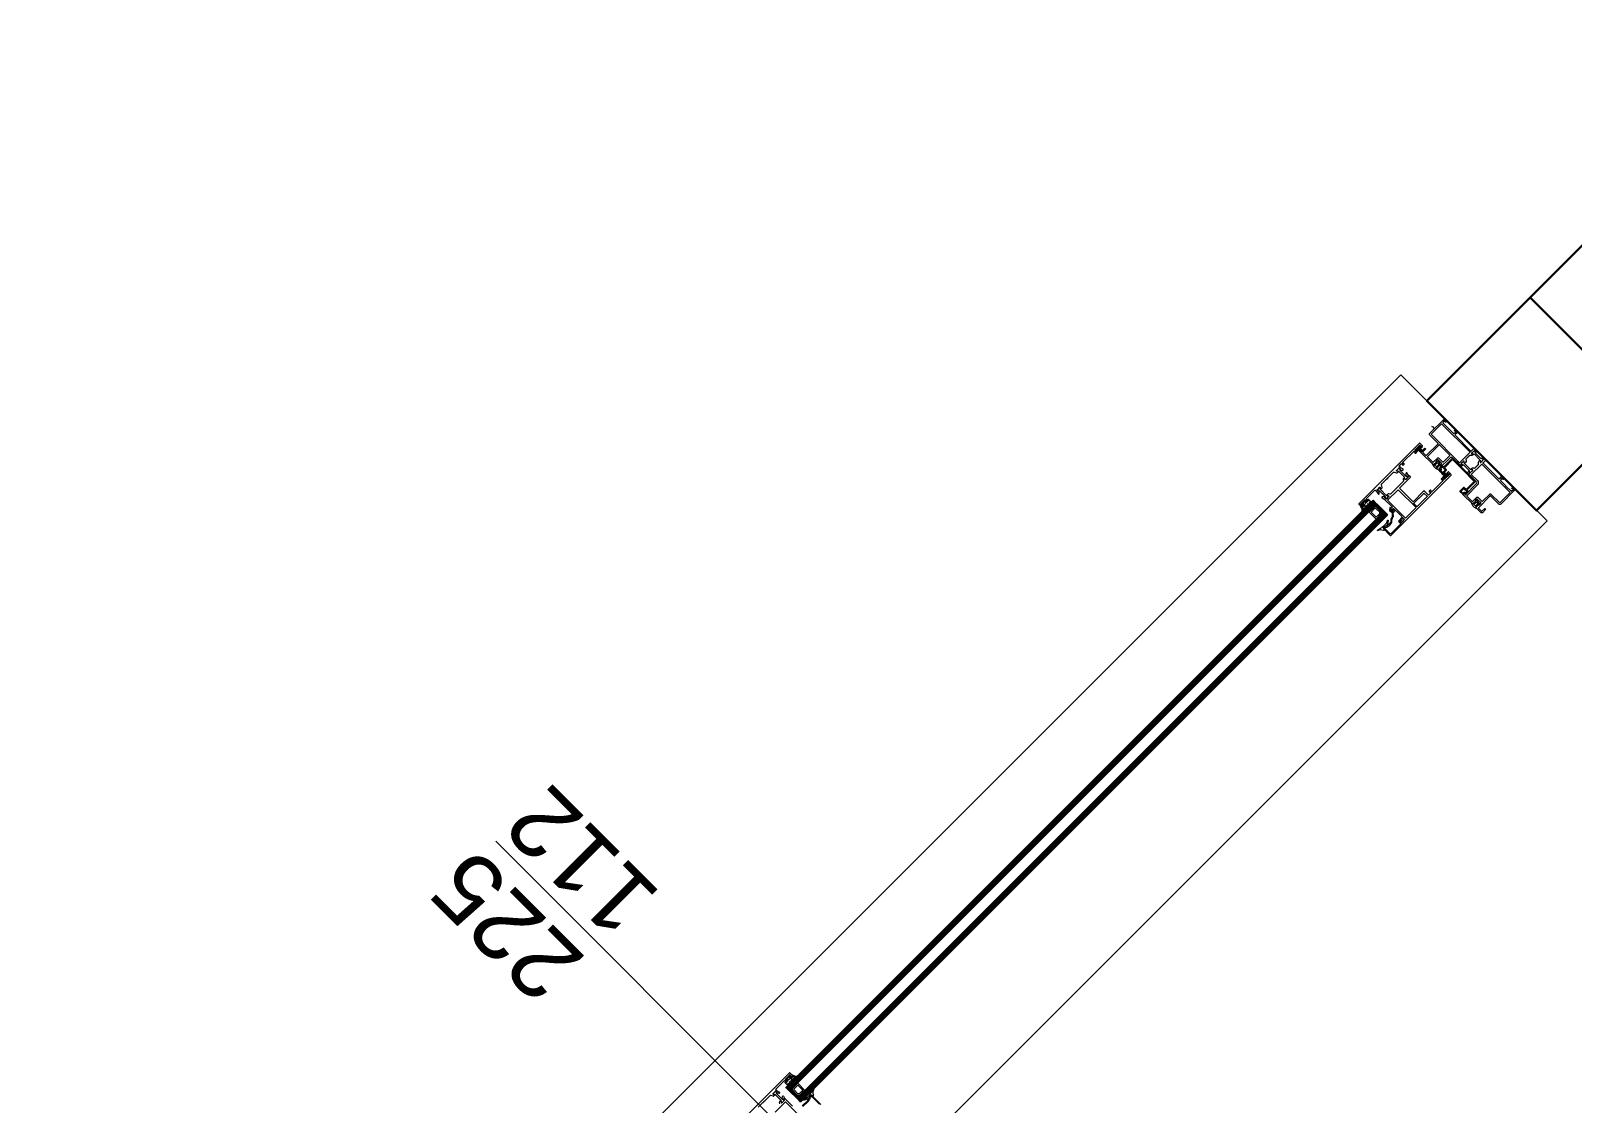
# Model space of a CAD drawing. Header units: centimetres. Extents: x 118932 to 154602, y -32682 to -23521.
# Drawn here: x 140479.3 to 140658.2, y -28978.7 to -28854.2 of the extents above; entities that cross this region are included whole.
import ezdxf

# ---------------------------------------------------------------- set-up
doc = ezdxf.new("R2010")
doc.units = ezdxf.units.CM
doc.header["$LTSCALE"] = 50
doc.header["$MEASUREMENT"] = 0
for name, color, linetype, lineweight, true_color in [('GEN_02_TF_Pencere', 7, 'Continuous', 9, 0x6093ac), ('GEN_05_ML_Mermer', 7, 'Continuous', 9, 0x9d8692), ('KALACAK DUVARLAR', 7, 'Continuous', 30, 0x005387), ('ÖRÜLECEK DUVARLAR', 7, 'Continuous', 30, 0xfaca30)]:
    doc.layers.add(name, color=color, linetype=linetype, lineweight=lineweight, true_color=true_color)
doc.styles.add('ARIAL', font='arial.ttf')

# ---------------------------------------------------------------- blocks, each defined once
blk = doc.blocks.new('KALACAK DUVALAR LEVEL 0 B BLOK')
at = {"layer": 'KALACAK DUVARLAR', "elevation": 0}
blk.add_lwpolyline([(-453.06, 555.22), (-422.09, 586.19), (-320.42, 586.12), (-320.42, 568.19), (-414.63, 568.19), (-440.33, 542.49), (-453.06, 555.22)], dxfattribs=at)
blk = doc.blocks.new('P4_')
at = {"layer": 'GEN_02_TF_Pencere'}
for p, q in [((108044.97, 6106.33, 0), (108044.97, 6048, 0)), ((108039.88, 6094.79, 0), (108039.88, 6096.33, 0)), ((108040, 6096.19, 0), (108040, 6094.93, 0)), ((108040.05, 6094.88, 0), (108040.1, 6094.88, 0)), ((108041.54, 6094.91, 0), (108040.63, 6094.91, 0)), ((108040.73, 6095.03, 0), (108041.54, 6095.03, 0)), ((108042.56, 6096.16, 0), (108042.56, 6093.2, 0)), ((107944.98, 6094.45, 0), (107944.93, 6094.4, 0)), ((107944.93, 6094.4, 0), (107944.93, 6093.9, 0)), ((108041.36, 6094.35, 0), (107944.93, 6094.35, 0)), ((108041.36, 6094.25, 0), (107944.93, 6094.25, 0)), ((108041.36, 6094.15, 0), (107944.93, 6094.15, 0)), ((108041.36, 6094.05, 0), (107944.93, 6094.05, 0)), ((108041.36, 6093.95, 0), (107944.93, 6093.95, 0)), ((107944.93, 6093.9, 0), (107944.98, 6093.85, 0)), ((108040.98, 6093.85, 0), (107944.93, 6093.85, 0)), ((107944.93, 6093.85, 0), (107945.3, 6093.85, 0)), ((107944.93, 6092.65, 0), (107944.93, 6093.85, 0)), ((107944.93, 6093.85, 0), (107944.93, 6093.85, 0)), ((107944.93, 6093.85, 0), (107944.93, 6092.65, 0)), ((107944.97, 6093.85, 0), (107944.97, 6092.65, 0)), ((108041.31, 6094.45, 0), (107944.98, 6094.45, 0)), ((107945.01, 6093.85, 0), (107945.01, 6092.65, 0)), ((107945.05, 6093.85, 0), (107945.05, 6092.65, 0)), ((107945.09, 6093.85, 0), (107945.09, 6092.65, 0)), ((107945.13, 6093.85, 0), (107945.13, 6092.65, 0)), ((107945.3, 6093.85, 0), (107945.15, 6093.7, 0)), ((107945.15, 6093.7, 0), (107945.15, 6092.8, 0)), ((107945.17, 6093.85, 0), (107945.17, 6093.72, 0)), ((107945.21, 6093.85, 0), (107945.21, 6093.76, 0)), ((107945.38, 6093.82, 0), (107945.23, 6093.67, 0)), ((107945.23, 6093.67, 0), (107945.23, 6092.83, 0)), ((107945.25, 6093.85, 0), (107945.25, 6093.8, 0)), ((107945.29, 6093.85, 0), (107945.29, 6093.84, 0)), ((107946.23, 6093.82, 0), (107945.38, 6093.82, 0)), ((107945.48, 6093.67, 0), (107945.38, 6093.57, 0)), ((107945.38, 6093.57, 0), (107945.38, 6092.93, 0)), ((107946.08, 6093.67, 0), (107945.48, 6093.67, 0)), ((107946.08, 6092.83, 0), (107946.08, 6093.67, 0)), ((107946.23, 6092.68, 0), (107946.23, 6093.82, 0)), ((108040.1, 6094.76, 0), (108039.91, 6094.76, 0)), ((108040.06, 6092.68, 0), (108040.06, 6093.82, 0)), ((108040.06, 6093.82, 0), (108040.91, 6093.82, 0)), ((108040.21, 6092.83, 0), (108040.21, 6093.67, 0)), ((108040.21, 6093.67, 0), (108040.81, 6093.67, 0)), ((108040.81, 6093.67, 0), (108040.91, 6093.57, 0)), ((108040.91, 6093.82, 0), (108041.06, 6093.67, 0)), ((108040.91, 6093.57, 0), (108040.91, 6092.93, 0)), ((108041.36, 6093.85, 0), (108040.98, 6093.85, 0)), ((108040.98, 6093.85, 0), (108041.13, 6093.7, 0)), ((108040.98, 6093.85, 0), (108040.98, 6093.85, 0)), ((108041.02, 6093.85, 0), (108041.02, 6093.81, 0)), ((108041.06, 6093.85, 0), (108041.06, 6093.77, 0)), ((108041.06, 6093.67, 0), (108041.06, 6092.83, 0)), ((108041.1, 6093.85, 0), (108041.1, 6093.73, 0)), ((108041.13, 6093.7, 0), (108041.13, 6092.8, 0)), ((108041.14, 6093.85, 0), (108041.14, 6092.65, 0)), ((108041.18, 6093.85, 0), (108041.18, 6092.65, 0)), ((108041.22, 6093.85, 0), (108041.22, 6092.65, 0)), ((108041.26, 6093.85, 0), (108041.26, 6092.65, 0)), ((108041.3, 6093.85, 0), (108041.3, 6092.65, 0)), ((108041.31, 6094.45, 0), (108041.36, 6094.4, 0)), ((108041.36, 6093.9, 0), (108041.31, 6093.85, 0)), ((108041.34, 6093.85, 0), (108041.34, 6092.65, 0)), ((108041.36, 6094.4, 0), (108041.36, 6093.9, 0)), ((108041.36, 6092.65, 0), (108041.36, 6093.85, 0)), ((108041.36, 6093.85, 0), (108041.36, 6093.85, 0)), ((108042.36, 6092.84, 0), (108042.36, 6094.12, 0)), ((108042.56, 6093.2, 0), (108044.27, 6093.21, 0)), ((107944.98, 6092.65, 0), (107944.93, 6092.6, 0)), ((108040.98, 6092.65, 0), (107944.93, 6092.65, 0)), ((107945.3, 6092.65, 0), (107944.93, 6092.65, 0)), ((107944.93, 6092.6, 0), (107944.93, 6092.1, 0)), ((108041.36, 6092.55, 0), (107944.93, 6092.55, 0)), ((108041.36, 6092.45, 0), (107944.93, 6092.45, 0)), ((108041.36, 6092.35, 0), (107944.93, 6092.35, 0)), ((108041.36, 6092.25, 0), (107944.93, 6092.25, 0)), ((108041.36, 6092.15, 0), (107944.93, 6092.15, 0)), ((107944.93, 6092.1, 0), (107944.98, 6092.05, 0)), ((108041.31, 6092.05, 0), (107944.98, 6092.05, 0)), ((107945.15, 6092.8, 0), (107945.3, 6092.65, 0)), ((107945.17, 6092.79, 0), (107945.17, 6092.65, 0)), ((107945.21, 6092.75, 0), (107945.21, 6092.65, 0)), ((107945.23, 6092.83, 0), (107945.38, 6092.68, 0)), ((107945.25, 6092.71, 0), (107945.25, 6092.65, 0)), ((107945.29, 6092.67, 0), (107945.29, 6092.65, 0)), ((107945.38, 6092.93, 0), (107945.48, 6092.83, 0)), ((107945.38, 6092.68, 0), (107946.23, 6092.68, 0)), ((107945.48, 6092.83, 0), (107946.08, 6092.83, 0)), ((108039.86, 6091.18, 0), (108039.86, 6091.62, 0)), ((108039.89, 6091.65, 0), (108040.09, 6091.65, 0)), ((108040, 6091.5, 0), (108040, 6091.38, 0)), ((108040.13, 6091.55, 0), (108040.05, 6091.55, 0)), ((108040.05, 6091.33, 0), (108040.72, 6091.33, 0)), ((108040.91, 6092.68, 0), (108040.06, 6092.68, 0)), ((108040.81, 6092.83, 0), (108040.21, 6092.83, 0)), ((108040.72, 6091.55, 0), (108040.64, 6091.55, 0)), ((108040.68, 6091.65, 0), (108040.99, 6091.65, 0)), ((108040.77, 6091.38, 0), (108040.77, 6091.5, 0)), ((108040.91, 6092.93, 0), (108040.81, 6092.83, 0)), ((108041.06, 6092.83, 0), (108040.91, 6092.68, 0)), ((108040.91, 6091.52, 0), (108040.91, 6091.35, 0)), ((108040.91, 6091.35, 0), (108042.33, 6091.35, 0)), ((108041.01, 6091.55, 0), (108040.94, 6091.55, 0)), ((108041.13, 6092.8, 0), (108040.98, 6092.65, 0)), ((108040.98, 6092.65, 0), (108041.36, 6092.65, 0)), ((108040.98, 6092.65, 0), (108040.98, 6092.65, 0)), ((108041.02, 6092.69, 0), (108041.02, 6092.65, 0)), ((108041.04, 6091.6, 0), (108041.04, 6091.58, 0)), ((108041.06, 6092.73, 0), (108041.06, 6092.65, 0)), ((108041.1, 6092.77, 0), (108041.1, 6092.65, 0)), ((108041.31, 6092.65, 0), (108041.36, 6092.6, 0)), ((108041.36, 6092.1, 0), (108041.31, 6092.05, 0)), ((108041.36, 6092.6, 0), (108041.36, 6092.1, 0)), ((108042.29, 6092.58, 0), (108042.36, 6092.84, 0)), ((108042.36, 6091.65, 0), (108042.29, 6091.91, 0)), ((108042.36, 6091.38, 0), (108042.36, 6091.65, 0)), ((108042.42, 6092.52, 0), (108042.4, 6092.5, 0)), ((108042.4, 6091.99, 0), (108042.41, 6091.98, 0)), ((108042.41, 6091.98, 0), (108042.58, 6091.8, 0)), ((108042.59, 6092.69, 0), (108042.42, 6092.52, 0)), ((108042.5, 6092.97, 0), (108042.5, 6092.95, 0)), ((108042.5, 6092.95, 0), (108042.55, 6092.77, 0)), ((108042.55, 6091.72, 0), (108042.5, 6091.54, 0)), ((108042.5, 6091.54, 0), (108042.5, 6091.52, 0)), ((108042.53, 6092.91, 0), (108042.53, 6092.94, 0)), ((108042.63, 6092.73, 0), (108042.53, 6092.91, 0)), ((108042.53, 6091.58, 0), (108042.63, 6091.76, 0)), ((108042.53, 6091.54, 0), (108042.53, 6091.58, 0)), ((108042.57, 6092.98, 0), (108042.91, 6092.98, 0)), ((108042.96, 6092.98, 0), (108042.57, 6092.98, 0)), ((108042.57, 6091.51, 0), (108042.96, 6091.51, 0)), ((108042.91, 6091.5, 0), (108042.57, 6091.5, 0)), ((108042.65, 6091.82, 0), (108042.65, 6092.67, 0)), ((108042.83, 6092.67, 0), (108042.83, 6091.82, 0)), ((108042.83, 6092.67, 0), (108042.83, 6092.67, 0)), ((108042.95, 6092.91, 0), (108042.84, 6092.73, 0)), ((108042.84, 6091.76, 0), (108042.95, 6091.58, 0)), ((108042.89, 6092.77, 0), (108042.98, 6092.92, 0)), ((108042.98, 6091.57, 0), (108042.89, 6091.73, 0)), ((108043.05, 6092.73, 0), (108042.91, 6092.73, 0)), ((108042.91, 6091.76, 0), (108043.05, 6091.76, 0)), ((108042.95, 6092.94, 0), (108042.95, 6092.91, 0)), ((108042.95, 6091.58, 0), (108042.95, 6091.54, 0)), ((108042.99, 6092.93, 0), (108042.99, 6092.95, 0)), ((108042.99, 6091.54, 0), (108042.99, 6091.56, 0)), ((108043.21, 6092.91, 0), (108043.13, 6092.78, 0)), ((108043.13, 6091.71, 0), (108043.29, 6091.45, 0)), ((108043.38, 6091.4, 0), (108044.2, 6091.4, 0)), ((108044.2, 6091.4, 0), (108044.22, 6091.44, 0)), ((108044.22, 6091.44, 0), (108044.24, 6091.4, 0)), ((108044.24, 6091.4, 0), (108044.3, 6091.4, 0)), ((108044.36, 6091.4, 0), (108044.44, 6091.4, 0)), ((108044.5, 6091.4, 0), (108045.29, 6091.4, 0)), ((108049.83, 6091.15, 0), (108039.89, 6091.15, 0))]:
    blk.add_line(p, q, dxfattribs=at)
at = {"layer": 'GEN_02_TF_Pencere', "linetype": 'Continuous'}
for p, q in [((107936.8, 6095.96, 0), (107936.8, 6095.45, 0)), ((107936.82, 6095.96, 0), (107936.82, 6095.45, 0)), ((107936.84, 6095.96, 0), (107936.84, 6095.45, 0)), ((107936.86, 6095.96, 0), (107936.86, 6095.45, 0)), ((107936.88, 6095.96, 0), (107936.88, 6095.45, 0)), ((107936.9, 6095.96, 0), (107936.9, 6095.45, 0)), ((107936.92, 6095.96, 0), (107936.92, 6095.45, 0)), ((107936.94, 6095.96, 0), (107936.94, 6095.45, 0)), ((107936.96, 6095.96, 0), (107936.96, 6095.45, 0)), ((107936.98, 6095.96, 0), (107936.98, 6095.45, 0)), ((107937, 6095.96, 0), (107937, 6095.45, 0)), ((107937.02, 6095.96, 0), (107937.02, 6095.45, 0)), ((107937.04, 6095.96, 0), (107937.04, 6095.45, 0)), ((107937.06, 6095.96, 0), (107937.06, 6095.45, 0)), ((107937.08, 6095.96, 0), (107937.08, 6095.45, 0)), ((107937.1, 6095.96, 0), (107937.1, 6095.45, 0)), ((107936.8, 6091.55, 0), (107936.8, 6092.06, 0)), ((107936.82, 6091.55, 0), (107936.82, 6092.06, 0)), ((107936.84, 6091.55, 0), (107936.84, 6092.06, 0)), ((107936.86, 6091.55, 0), (107936.86, 6092.06, 0)), ((107936.88, 6091.55, 0), (107936.88, 6092.06, 0)), ((107936.9, 6091.55, 0), (107936.9, 6092.06, 0)), ((107936.92, 6091.55, 0), (107936.92, 6092.06, 0)), ((107936.94, 6091.55, 0), (107936.94, 6092.06, 0)), ((107936.96, 6091.55, 0), (107936.96, 6092.06, 0)), ((107936.98, 6091.55, 0), (107936.98, 6092.06, 0)), ((107937, 6091.55, 0), (107937, 6092.06, 0)), ((107937.02, 6091.55, 0), (107937.02, 6092.06, 0)), ((107937.04, 6091.55, 0), (107937.04, 6092.06, 0)), ((107937.06, 6091.55, 0), (107937.06, 6092.06, 0)), ((107937.08, 6091.55, 0), (107937.08, 6092.06, 0)), ((107937.1, 6091.55, 0), (107937.1, 6092.06, 0))]:
    blk.add_line(p, q, dxfattribs=at)
at = {"layer": 'GEN_02_TF_Pencere', "extrusion": (0, 0, -1)}
for p, q in [((107945.38, 6094.85, 0), (107945.39, 6094.86, 0)), ((107946.07, 6095.17, 0), (107946.05, 6095.18, 0)), ((107946.38, 6095.16, 0), (107946.12, 6095.16, 0)), ((107946.41, 6095.37, 0), (107946.41, 6095.19, 0)), ((107946.48, 6095.4, 0), (107946.44, 6095.4, 0)), ((107946.44, 6095.4, 0), (107946.44, 6095.4, 0)), ((108039.81, 6094.99, 0), (108039.85, 6094.99, 0)), ((108039.85, 6094.99, 0), (108039.85, 6094.99, 0)), ((108039.88, 6094.97, 0), (108039.88, 6094.78, 0)), ((108039.91, 6094.76, 0), (108040.17, 6094.76, 0)), ((108040.22, 6094.77, 0), (108040.24, 6094.78, 0)), ((108040.91, 6094.45, 0), (108040.89, 6094.46, 0)), ((107945.24, 6091.69, 0), (107945.24, 6091.94, 0)), ((107945.25, 6091.98, 0), (107945.28, 6092.04, 0)), ((107945.66, 6091.66, 0), (107945.27, 6091.66, 0)), ((107945.36, 6092.03, 0), (107945.41, 6091.9, 0)), ((107945.47, 6091.9, 0), (107945.52, 6092.03, 0)), ((107945.6, 6092.03, 0), (107945.68, 6091.9, 0)), ((107945.76, 6091.38, 0), (107945.6, 6091.48, 0)), ((107945.62, 6091.55, 0), (107945.66, 6091.55, 0)), ((107945.66, 6091.55, 0), (107945.66, 6091.66, 0)), ((107945.73, 6091.9, 0), (107945.79, 6092.03, 0)), ((107945.74, 6091.63, 0), (107945.74, 6091.48, 0)), ((107946.01, 6091.38, 0), (107945.76, 6091.38, 0)), ((107946, 6091.66, 0), (107945.77, 6091.66, 0)), ((107945.77, 6091.45, 0), (107946, 6091.45, 0)), ((107945.86, 6092.03, 0), (107945.94, 6091.89, 0)), ((107946, 6091.9, 0), (107946.04, 6091.99, 0)), ((107946.18, 6091.48, 0), (107946.01, 6091.38, 0)), ((107946.02, 6091.65, 0), (107946.02, 6091.65, 0)), ((107946.03, 6091.48, 0), (107946.03, 6091.63, 0)), ((107946.04, 6091.99, 0), (107946.04, 6091.99, 0)), ((107946.08, 6091.86, 0), (107946.08, 6091.84, 0)), ((107946.08, 6091.86, 0), (107946.08, 6091.86, 0)), ((107946.41, 6091.66, 0), (107946.11, 6091.66, 0)), ((107946.11, 6091.66, 0), (107946.11, 6091.55, 0)), ((107946.11, 6091.55, 0), (107946.15, 6091.55, 0)), ((107946.13, 6092.05, 0), (107946.38, 6092.05, 0)), ((107946.36, 6091.95, 0), (107946.18, 6091.95, 0)), ((107946.18, 6091.76, 0), (107946.36, 6091.76, 0)), ((107946.44, 6091.57, 0), (107946.44, 6091.63, 0)), ((107946.46, 6091.84, 0), (107946.46, 6091.86, 0)), ((107946.54, 6092, 0), (107946.75, 6092.2, 0)), ((107946.81, 6092.16, 0), (107946.63, 6091.95, 0)), ((108039.48, 6092.16, 0), (108039.66, 6091.95, 0)), ((108039.74, 6092, 0), (108039.53, 6092.2, 0)), ((108039.82, 6091.84, 0), (108039.82, 6091.86, 0)), ((108039.84, 6091.57, 0), (108039.84, 6091.63, 0)), ((108039.87, 6091.66, 0), (108040.17, 6091.66, 0)), ((108040.16, 6092.05, 0), (108039.9, 6092.05, 0)), ((108039.92, 6091.95, 0), (108040.11, 6091.95, 0)), ((108040.11, 6091.75, 0), (108039.92, 6091.75, 0)), ((108040.11, 6091.48, 0), (108040.27, 6091.38, 0)), ((108040.17, 6091.54, 0), (108040.13, 6091.54, 0)), ((108040.17, 6091.66, 0), (108040.17, 6091.54, 0)), ((108040.21, 6091.86, 0), (108040.21, 6091.84, 0)), ((108040.21, 6091.86, 0), (108040.21, 6091.86, 0)), ((108040.29, 6091.9, 0), (108040.25, 6091.99, 0)), ((108040.25, 6091.99, 0), (108040.25, 6091.99, 0)), ((108040.25, 6091.47, 0), (108040.25, 6091.63, 0)), ((108040.26, 6091.65, 0), (108040.26, 6091.65, 0)), ((108040.27, 6091.38, 0), (108040.52, 6091.38, 0)), ((108040.28, 6091.66, 0), (108040.51, 6091.66, 0)), ((108040.51, 6091.45, 0), (108040.28, 6091.45, 0)), ((108040.42, 6092.03, 0), (108040.34, 6091.89, 0)), ((108040.55, 6091.9, 0), (108040.5, 6092.03, 0)), ((108040.52, 6091.38, 0), (108040.69, 6091.48, 0)), ((108040.54, 6091.63, 0), (108040.54, 6091.47, 0)), ((108040.69, 6092.03, 0), (108040.61, 6091.89, 0)), ((108040.62, 6091.54, 0), (108040.62, 6091.66, 0)), ((108040.62, 6091.66, 0), (108041.02, 6091.66, 0)), ((108040.66, 6091.54, 0), (108040.62, 6091.54, 0)), ((108040.82, 6091.9, 0), (108040.76, 6092.03, 0)), ((108040.93, 6092.03, 0), (108040.87, 6091.9, 0)), ((108041.04, 6091.98, 0), (108041, 6092.03, 0)), ((108041.05, 6091.69, 0), (108041.05, 6091.94, 0))]:
    blk.add_line(p, q, dxfattribs=at)
at = {"layer": 'GEN_02_TF_Pencere', "elevation": 0}
for points in [[(107932.39, 6102.83), (107934.78, 6102.83, -0.414214), (107934.93, 6102.68), (107934.93, 6101.32, 0.414214), (107934.96, 6101.29), (107936.89, 6101.29, 0.414214), (107936.92, 6101.32), (107936.92, 6101.83, 0.400696), (107936.89, 6101.86), (107936.46, 6101.88, -0.400696), (107936.43, 6101.91), (107936.43, 6102, -0.414214), (107936.46, 6102.03), (107936.98, 6102.03, -0.414214), (107937.08, 6101.93), (107937.08, 6101.11, -0.399104), (107937.03, 6101.06), (107936.66, 6101.04, -0.429487), (107936.63, 6101.07), (107936.63, 6101.09, 0.414214), (107936.58, 6101.14), (107936.38, 6101.14, 0.414214), (107936.28, 6101.04), (107936.28, 6100.54, 0.414214), (107936.38, 6100.44), (107936.58, 6100.44, 0.414214), (107936.63, 6100.49), (107936.63, 6100.51, -0.429495), (107936.66, 6100.54), (107937.03, 6100.52, -0.399096), (107937.08, 6100.47), (107937.08, 6098.99, -0.414214), (107937.05, 6098.96), (107936.91, 6098.96, -0.518649), (107936.88, 6099), (107936.93, 6099.12, 0.518649), (107936.9, 6099.16), (107935.13, 6099.16, 0.414214), (107934.93, 6098.96), (107934.93, 6097.66, 0.41134), (107934.96, 6097.63, -0.312805), (107934.98, 6097.61), (107935.01, 6097.53, -0.493156), (107934.99, 6097.5), (107934.69, 6097.48, -0.957545), (107934.68, 6097.52, 0.268123), (107934.7, 6097.53), (107934.76, 6097.69, 0.843087), (107934.75, 6097.75), (107934.3, 6097.75, 0.577366), (107934.27, 6097.7), (107934.36, 6097.55, 0.182928), (107934.37, 6097.54, -0.849637), (107934.37, 6097.5), (107934.27, 6097.5, -0.267944), (107934.01, 6097.65), (107933.98, 6097.7, 0.267964), (107933.9, 6097.75), (107933.77, 6097.75), (107933.75, 6097.71), (107933.73, 6097.75), (107933.67, 6097.75, -1), (107933.61, 6097.75), (107933.53, 6097.75, -1), (107933.47, 6097.75), (107933.39, 6097.75, 0.267966), (107933.3, 6097.7), (107933.27, 6097.65, -0.267944), (107933.01, 6097.5), (107932.92, 6097.5, -0.849744), (107932.91, 6097.54, 0.182697), (107932.92, 6097.55), (107933.02, 6097.7, 0.577366), (107932.99, 6097.75), (107932.54, 6097.75, 0.843081), (107932.53, 6097.69), (107932.59, 6097.53, 0.267761), (107932.6, 6097.52, -0.957329), (107932.6, 6097.48), (107932.36, 6097.5), (107932.36, 6097.66), (107932.36, 6097.94, -0.414214), (107932.39, 6097.97), (107932.83, 6097.97, 0.414214), (107932.86, 6098), (107932.86, 6100.63), (107932.44, 6100.63, -0.414214), (107932.36, 6100.71), (107932.36, 6100.88, -0.414214), (107932.51, 6101.03), (107932.54, 6101.03, -0.414214), (107932.56, 6101.01), (107932.56, 6100.96, -0.36604), (107932.53, 6100.93, 0.365984), (107932.51, 6100.9), (107932.51, 6100.81, 0.414214), (107932.54, 6100.78), (107932.65, 6100.78, 0.367429), (107932.68, 6100.8, -0.364526), (107932.71, 6100.83), (107932.83, 6100.83, 0.414214), (107932.86, 6100.86), (107932.86, 6101.7), (107932.89, 6101.73), (107932.86, 6101.76), (107932.86, 6102.6, 0.414214), (107932.83, 6102.63), (107932.71, 6102.63, -0.364526), (107932.68, 6102.65, 0.367429), (107932.65, 6102.68), (107932.54, 6102.68, 0.414214), (107932.51, 6102.65), (107932.51, 6102.56, 0.365984), (107932.53, 6102.53, -0.36604), (107932.56, 6102.5), (107932.56, 6102.45, -0.414214), (107932.54, 6102.43), (107932.51, 6102.43, -0.414214), (107932.36, 6102.58), (107932.36, 6102.8, -0.414214), (107932.39, 6102.83)], [(107934.75, 6102.65), (107933.04, 6102.65), (107933.04, 6097.97), (107934.75, 6097.97), (107934.75, 6098.96, -0.414214), (107935.13, 6099.34), (107936.87, 6099.34, 0.414214), (107936.9, 6099.37), (107936.9, 6100.26, 0.414214), (107936.87, 6100.29), (107936.18, 6100.29, -0.414214), (107936.08, 6100.39), (107936.08, 6100.99, 0.414214), (107935.98, 6101.09), (107934.85, 6101.09, -0.414214), (107934.75, 6101.19), (107934.75, 6102.65)], [(107937.08, 6100.35, 0.064394), (107937.16, 6100.56, 0.064394), (107937.19, 6100.78, 0.129325), (107937.08, 6101.21), (107937.08, 6101.06, -0.399528), (107937.05, 6101.03), (107936.64, 6101.01, -0.414214), (107936.61, 6101.04), (107936.61, 6101.07, 0.414214), (107936.58, 6101.1), (107936.57, 6101.1, 0.295923), (107936.48, 6101.04, 0.104809), (107936.42, 6100.78, 0.104809), (107936.48, 6100.52, 0.295923), (107936.57, 6100.46), (107936.58, 6100.46, 0.414214), (107936.61, 6100.49), (107936.61, 6100.52, -0.414214), (107936.64, 6100.55), (107937.05, 6100.53, -0.399528), (107937.08, 6100.5), (107937.08, 6100.35)], [(107936.94, 6100.63), (107936.61, 6100.65, -0.337036), (107936.58, 6100.67, -0.054259), (107936.57, 6100.78, -0.054259), (107936.58, 6100.88, -0.337036), (107936.61, 6100.91), (107936.94, 6100.92, -0.32284), (107936.97, 6100.91, -0.093955), (107936.99, 6100.78, -0.093955), (107936.97, 6100.65, -0.32284), (107936.94, 6100.63)], [(107936.42, 6094.89, 0.198912), (107936.43, 6094.87, 0.198912), (107936.45, 6094.86), (107936.87, 6094.86, 0.518649), (107936.89, 6094.9), (107936.85, 6095.02, -0.518649), (107936.88, 6095.06), (107937.05, 6095.06, 0.414214), (107937.08, 6095.09), (107937.08, 6095.55, 0.414214), (107937.05, 6095.58), (107936.45, 6095.58, 0.414214), (107936.42, 6095.55), (107936.42, 6095.21), (107935.08, 6095.21), (107935.08, 6097), (107935.08, 6098.78), (107936.42, 6098.78), (107936.42, 6098.44, 0.414214), (107936.45, 6098.41), (107937.05, 6098.41, 0.414214), (107937.08, 6098.44), (107937.08, 6098.9, 0.414214), (107937.05, 6098.93), (107936.88, 6098.93, -0.518649), (107936.85, 6098.97), (107936.89, 6099.09, 0.518649), (107936.87, 6099.13), (107936.45, 6099.13, 0.414214), (107936.42, 6099.1), (107936.42, 6098.93, -0.414214), (107936.39, 6098.9), (107934.99, 6098.9, 0.414214), (107934.96, 6098.87), (107934.96, 6097), (107934.96, 6095.12, 0.414214), (107934.99, 6095.09), (107936.39, 6095.09, -0.414214), (107936.42, 6095.06), (107936.42, 6094.89)], [(107936.52, 6098.54), (107936.52, 6098.98, -0.395113), (107936.55, 6099.01), (107936.76, 6099.03, 0.505029), (107936.91, 6098.83), (107936.95, 6098.83, -0.414214), (107936.98, 6098.8), (107936.98, 6098.54, -0.414214), (107936.95, 6098.51), (107936.55, 6098.51, -0.414214), (107936.52, 6098.54)], [(107932.66, 6097.43), (107932.66, 6096.58, -0.131652), (107932.64, 6096.52), (107932.54, 6096.34), (107932.54, 6096.3, 0.414214), (107932.58, 6096.26), (107932.92, 6096.26, 0.414214), (107932.96, 6096.3), (107932.96, 6096.34), (107932.85, 6096.52, -0.131652), (107932.84, 6096.58), (107932.84, 6097.43, -0.131652), (107932.85, 6097.49), (107932.96, 6097.67), (107932.96, 6097.7, 0.414214), (107932.92, 6097.74), (107932.58, 6097.74, 0.414214), (107932.54, 6097.7), (107932.54, 6097.67), (107932.64, 6097.49, -0.131652), (107932.66, 6097.43)], [(107934.42, 6097.43), (107934.42, 6096.58, -0.131652), (107934.4, 6096.52), (107934.3, 6096.34), (107934.3, 6096.3, 0.414214), (107934.34, 6096.26), (107934.68, 6096.26, 0.414214), (107934.72, 6096.3), (107934.72, 6096.34), (107934.61, 6096.52, -0.131652), (107934.6, 6096.58), (107934.6, 6097.43, -0.131652), (107934.61, 6097.49), (107934.72, 6097.67), (107934.72, 6097.7, 0.414214), (107934.68, 6097.74), (107934.34, 6097.74, 0.414214), (107934.3, 6097.7), (107934.3, 6097.67), (107934.4, 6097.49, -0.131652), (107934.42, 6097.43)], [(107932.86, 6093.38), (107932.86, 6096.02, 0.414214), (107932.83, 6096.05), (107932.39, 6096.05, -0.414214), (107932.36, 6096.08), (107932.36, 6096.35), (107932.36, 6096.51), (107932.6, 6096.53, -0.957329), (107932.6, 6096.49, 0.267761), (107932.59, 6096.48), (107932.53, 6096.32, 0.843081), (107932.54, 6096.26), (107932.99, 6096.26, 0.577366), (107933.02, 6096.31), (107932.92, 6096.47, 0.182697), (107932.91, 6096.47, -0.849744), (107932.92, 6096.51), (107933.01, 6096.51, -0.267944), (107933.27, 6096.36), (107933.3, 6096.31, 0.267966), (107933.39, 6096.26), (107933.47, 6096.26, -1), (107933.53, 6096.26), (107933.61, 6096.26, -1), (107933.67, 6096.26), (107933.73, 6096.26), (107933.75, 6096.3), (107933.77, 6096.26), (107933.9, 6096.26, 0.267964), (107933.98, 6096.31), (107934.01, 6096.36, -0.267944), (107934.27, 6096.51), (107934.37, 6096.51, -0.849637), (107934.37, 6096.47, 0.182928), (107934.36, 6096.47), (107934.27, 6096.31, 0.577366), (107934.3, 6096.26), (107934.75, 6096.26, 0.843087), (107934.76, 6096.32), (107934.7, 6096.48, 0.268123), (107934.68, 6096.49, -0.957545), (107934.69, 6096.53), (107934.99, 6096.51, -0.493156), (107935.01, 6096.48), (107934.98, 6096.4, -0.312805), (107934.96, 6096.38, 0.41134), (107934.93, 6096.35), (107934.93, 6095.05, 0.414214), (107935.13, 6094.85), (107936.9, 6094.85, 0.414214), (107936.93, 6094.88), (107936.88, 6095.02, -0.414214), (107936.91, 6095.05), (107937.05, 6095.05, -0.414214), (107937.08, 6095.02), (107937.08, 6094.67, -0.399096), (107937.03, 6094.62), (107936.66, 6094.6, -0.429495), (107936.63, 6094.63), (107936.63, 6094.65, 0.414214), (107936.58, 6094.7), (107936.38, 6094.7, 0.414214), (107936.28, 6094.6), (107936.28, 6094.1, 0.414214), (107936.38, 6094), (107936.58, 6094, 0.414214), (107936.63, 6094.05), (107936.63, 6094.07, -0.429487), (107936.66, 6094.1), (107937.03, 6094.08, -0.399104), (107937.08, 6094.03), (107937.08, 6092.08, -0.414214), (107936.98, 6091.98), (107936.46, 6091.98, -0.414214), (107936.43, 6092.01), (107936.43, 6092.1, -0.400696), (107936.46, 6092.13), (107936.89, 6092.15, 0.400696), (107936.92, 6092.18), (107936.92, 6092.69, 0.414214), (107936.89, 6092.72), (107934.96, 6092.72, 0.414214), (107934.93, 6092.69), (107934.93, 6091.33, -0.414214), (107934.78, 6091.18), (107932.39, 6091.18, -0.414214), (107932.36, 6091.21), (107932.36, 6091.43, -0.414214), (107932.51, 6091.58), (107932.54, 6091.58, -0.414214), (107932.56, 6091.56), (107932.56, 6091.51, -0.36604), (107932.53, 6091.48, 0.365984), (107932.51, 6091.45), (107932.51, 6091.36, 0.414214), (107932.54, 6091.33), (107932.65, 6091.33, 0.367429), (107932.68, 6091.36, -0.364526), (107932.71, 6091.38), (107932.83, 6091.38, 0.414214), (107932.86, 6091.41), (107932.86, 6092.25), (107932.89, 6092.28), (107932.86, 6092.31), (107932.86, 6093.15, 0.414214), (107932.83, 6093.18), (107932.71, 6093.18, -0.364526), (107932.68, 6093.21, 0.367429), (107932.65, 6093.23), (107932.54, 6093.23, 0.414214), (107932.51, 6093.2), (107932.51, 6093.11, 0.365984), (107932.53, 6093.08, -0.36604), (107932.56, 6093.06), (107932.56, 6093, -0.414214), (107932.54, 6092.98), (107932.51, 6092.98, -0.414214), (107932.36, 6093.13), (107932.36, 6093.3, -0.414214), (107932.44, 6093.38), (107932.86, 6093.38)], [(107944.4, 6096.36), (107936.46, 6096.36, 0.198912), (107936.44, 6096.35, 0.198912), (107936.43, 6096.33), (107936.43, 6095.89, 0.414214), (107936.46, 6095.86), (107936.66, 6095.86, 0.414214), (107936.73, 6095.93, 0.414214), (107936.7, 6095.96), (107936.62, 6095.96, -0.414214), (107936.57, 6096.01), (107936.57, 6096.13, -0.414214), (107936.62, 6096.18), (107937.29, 6096.18, -0.414214), (107937.34, 6096.13), (107937.34, 6096.01, -0.414214), (107937.29, 6095.96), (107937.21, 6095.96, 0.414214), (107937.18, 6095.93, 0.414214), (107937.25, 6095.86), (107937.56, 6095.86, 0.414214), (107937.61, 6095.91), (107937.61, 6095.98, 0.414214), (107937.58, 6096.01), (107937.48, 6096.01), (107937.48, 6096.16), (107939.48, 6096.16), (107939.48, 6096.01), (107939.41, 6096.01, 0.414214), (107939.38, 6095.98), (107939.38, 6095.92, 0.414214), (107939.41, 6095.89), (107939.57, 6095.89, 0.414214), (107939.6, 6095.92), (107939.6, 6096.13, -0.414214), (107939.63, 6096.16), (107939.98, 6096.16), (107939.98, 6095.46, 0.414213), (107940.01, 6095.43), (107941.78, 6095.43), (107941.78, 6094.35), (107941.81, 6094.32), (107941.78, 6094.29), (107941.78, 6093.21), (107940.03, 6093.21, 0.414277), (107939.93, 6093.11), (107939.93, 6093.07, 0.339312), (107939.94, 6093.05), (107939.96, 6093.05, -0.339802), (107939.98, 6093.03), (107939.98, 6092.84), (107939.91, 6092.58, 0.700085), (107940.01, 6092.51), (107940.03, 6092.52), (107940.2, 6092.69, 0.617948), (107940.19, 6092.75, -0.283637), (107940.16, 6092.77), (107940.11, 6092.96), (107940.11, 6092.98, -0.673161), (107940.17, 6093, 0.202488), (107940.19, 6092.99), (107940.57, 6092.99, -0.414214), (107940.6, 6092.96), (107940.6, 6092.94, -0.137872), (107940.6, 6092.92), (107940.51, 6092.77, 0.585524), (107940.52, 6092.74), (107940.67, 6092.74, 0.261413), (107940.75, 6092.79), (107940.83, 6092.91, -0.261413), (107940.91, 6092.96), (107941.82, 6092.96), (107942.99, 6092.96, -0.261413), (107943.08, 6092.91), (107943.15, 6092.78, 0.261413), (107943.24, 6092.74), (107943.38, 6092.74, 0.585524), (107943.4, 6092.77), (107943.3, 6092.92, -0.137872), (107943.3, 6092.93), (107943.3, 6092.96, -0.414214), (107943.33, 6092.99), (107943.72, 6092.99, 0.202488), (107943.74, 6093, -0.673161), (107943.79, 6092.97), (107943.79, 6092.96), (107943.74, 6092.77, -0.283637), (107943.71, 6092.75, 0.617948), (107943.7, 6092.69), (107943.87, 6092.52), (107943.89, 6092.5, 0.700085), (107944, 6092.58), (107943.93, 6092.84), (107943.93, 6094.13, -0.414214), (107943.96, 6094.16), (107944.1, 6094.16, -0.414214), (107944.13, 6094.13), (107944.13, 6094.04, 0.463003), (107944.16, 6094.01, 0.372825), (107944.25, 6094.11), (107944.25, 6094.13, -0.414214), (107944.28, 6094.16), (107944.35, 6094.16, 0.414214), (107944.43, 6094.24), (107944.43, 6094.41, 0.414214), (107944.28, 6094.56), (107944.26, 6094.56, 0.414214), (107944.23, 6094.53), (107944.23, 6094.49, 0.380812), (107944.25, 6094.46, -0.365977), (107944.28, 6094.43), (107944.28, 6094.34, -0.414214), (107944.25, 6094.31), (107944.14, 6094.31, -0.365977), (107944.11, 6094.33, 0.369187), (107944.08, 6094.36), (107943.96, 6094.36, -0.414214), (107943.93, 6094.39), (107943.93, 6095.23), (107943.9, 6095.26), (107943.93, 6095.29), (107943.93, 6096.13, -0.414214), (107943.96, 6096.16), (107944.08, 6096.16, 0.365995), (107944.11, 6096.18, -0.365977), (107944.14, 6096.21), (107944.25, 6096.21, -0.414214), (107944.28, 6096.18), (107944.28, 6096.09, -0.374045), (107944.25, 6096.06, 0.366034), (107944.23, 6096.03), (107944.23, 6095.99, 0.414214), (107944.26, 6095.96), (107944.28, 6095.96, 0.414214), (107944.43, 6096.11), (107944.43, 6096.33, 0.414214), (107944.4, 6096.36)], [(107936.53, 6094.99, -0.190395), (107936.52, 6095.01), (107936.52, 6095.45, -0.414214), (107936.55, 6095.48), (107936.95, 6095.48, -0.414214), (107936.98, 6095.45), (107936.98, 6095.19, -0.414214), (107936.95, 6095.16), (107936.91, 6095.16, 0.505029), (107936.76, 6094.97), (107936.55, 6094.98, -0.190395), (107936.53, 6094.99)], [(107941.85, 6095.64, -0.198912), (107941.83, 6095.63), (107940.21, 6095.63, -0.414214), (107940.18, 6095.66), (107940.18, 6096.13, -0.414214), (107940.21, 6096.16), (107941.83, 6096.16, -0.414214), (107941.86, 6096.13), (107941.86, 6095.66, -0.198912), (107941.85, 6095.64)], [(107946.38, 6096.36), (107944.46, 6096.36, 0.41421), (107944.43, 6096.33), (107944.43, 6096.27, 0.41421), (107944.46, 6096.24), (107944.48, 6096.24), (107944.48, 6095.94), (107944.21, 6095.94), (107944.19, 6095.98, 0.414213), (107944.15, 6095.99), (107943.98, 6095.89, 0.767327), (107943.99, 6095.82), (107944.5, 6095.82, 0.414213), (107944.6, 6095.92), (107944.6, 6096.19, -0.414213), (107944.65, 6096.24), (107946.24, 6096.24, -0.414213), (107946.29, 6096.19), (107946.29, 6095.33, -0.414213), (107946.24, 6095.28), (107946.19, 6095.28, -0.127549), (107946.15, 6095.29, 0.13898), (107945.56, 6095.43), (107945.41, 6095.43, 0.215322), (107945.17, 6095.32, -0.168624), (107944.71, 6095.06, 0.197358), (107944.51, 6094.93), (107944.4, 6094.78, -0.244575), (107944.25, 6094.7), (107943.97, 6094.7, 0.767327), (107943.95, 6094.6), (107944.14, 6094.48, 0.577351), (107944.19, 6094.51), (107944.19, 6094.58), (107944.25, 6094.58, 0.244575), (107944.5, 6094.71), (107944.61, 6094.86, -0.197358), (107944.73, 6094.95, 0.168624), (107945.26, 6095.24, -0.215322), (107945.41, 6095.31), (107945.66, 6095.31, -0.114883), (107946.09, 6095.19, 0.126996), (107946.19, 6095.16), (107946.38, 6095.16, 0.414213), (107946.41, 6095.19), (107946.41, 6096.33, 0.414213), (107946.38, 6096.36)], [(107934.93, 6094.62), (107934.93, 6092.93, 0.414189), (107934.96, 6092.9), (107936.87, 6092.9, 0.414238), (107936.9, 6092.93), (107936.9, 6093.82, 0.414214), (107936.87, 6093.85), (107936.18, 6093.85, -0.414214), (107936.08, 6093.95), (107936.08, 6094.55, 0.414214), (107935.98, 6094.65), (107934.96, 6094.65, 0.414214), (107934.93, 6094.62)], [(107937.08, 6093.91, 0.064394), (107937.16, 6094.12, 0.064394), (107937.19, 6094.34, 0.129325), (107937.08, 6094.77), (107937.08, 6094.62, -0.399528), (107937.05, 6094.59), (107936.64, 6094.57, -0.414214), (107936.61, 6094.6), (107936.61, 6094.63, 0.414214), (107936.58, 6094.66), (107936.57, 6094.66, 0.295923), (107936.48, 6094.6, 0.104809), (107936.42, 6094.34, 0.104809), (107936.48, 6094.08, 0.295923), (107936.57, 6094.03), (107936.58, 6094.03, 0.414214), (107936.61, 6094.06), (107936.61, 6094.08, -0.414214), (107936.64, 6094.11), (107937.05, 6094.09, -0.399528), (107937.08, 6094.06), (107937.08, 6093.91)], [(107936.94, 6094.2), (107936.61, 6094.21, -0.337036), (107936.58, 6094.24, -0.054259), (107936.57, 6094.34, -0.054259), (107936.58, 6094.45, -0.337036), (107936.61, 6094.47), (107936.94, 6094.49, -0.32284), (107936.97, 6094.47, -0.093955), (107936.99, 6094.34, -0.093955), (107936.97, 6094.22, -0.32284), (107936.94, 6094.2)], [(107936.46, 6091.15), (107946.4, 6091.15, 0.414214), (107946.43, 6091.18), (107946.43, 6091.62, 0.414214), (107946.4, 6091.65), (107946.2, 6091.65, 0.414214), (107946.13, 6091.58, 0.414214), (107946.16, 6091.55), (107946.24, 6091.55, -0.414214), (107946.29, 6091.5), (107946.29, 6091.38, -0.414214), (107946.24, 6091.33), (107945.57, 6091.33, -0.414214), (107945.52, 6091.38), (107945.52, 6091.5, -0.414214), (107945.57, 6091.55), (107945.65, 6091.55, 0.414214), (107945.68, 6091.58, 0.414214), (107945.61, 6091.65), (107945.3, 6091.65, 0.414214), (107945.25, 6091.6), (107945.25, 6091.58, 0.414214), (107945.28, 6091.55), (107945.35, 6091.55, -0.414214), (107945.38, 6091.52), (107945.38, 6091.35), (107943.96, 6091.35, -0.414214), (107943.93, 6091.38), (107943.93, 6091.65), (107944, 6091.91, 0.700075), (107943.89, 6091.99), (107943.87, 6091.98), (107943.7, 6091.8, 0.617785), (107943.72, 6091.74, -0.283333), (107943.74, 6091.72), (107943.79, 6091.54), (107943.79, 6091.52, -0.673162), (107943.74, 6091.5, 0.202354), (107943.72, 6091.51), (107943.33, 6091.51, -0.415901), (107943.3, 6091.54), (107943.3, 6091.56, -0.137872), (107943.31, 6091.58), (107943.4, 6091.73, 0.585714), (107943.38, 6091.76), (107943.24, 6091.76, 0.30109), (107943.15, 6091.71), (107942.99, 6091.45, -0.261413), (107942.91, 6091.4), (107942.09, 6091.4), (107942.06, 6091.44), (107942.04, 6091.4), (107941.98, 6091.4, 1), (107941.92, 6091.4), (107941.84, 6091.4, 1), (107941.78, 6091.4), (107941, 6091.4, -0.261413), (107940.91, 6091.45), (107940.75, 6091.71, 0.261381), (107940.67, 6091.76), (107940.53, 6091.76, 0.585524), (107940.51, 6091.73), (107940.6, 6091.58, -0.137707), (107940.61, 6091.56), (107940.61, 6091.54, -0.414214), (107940.58, 6091.51), (107940.19, 6091.51, 0.202488), (107940.17, 6091.5, -0.673126), (107940.12, 6091.52), (107940.12, 6091.54), (107940.17, 6091.72, -0.283536), (107940.19, 6091.74, 0.617796), (107940.21, 6091.8), (107940.03, 6091.98), (107940.02, 6091.99, 0.700399), (107939.91, 6091.91), (107939.98, 6091.65), (107939.98, 6091.38, -0.414214), (107939.95, 6091.35), (107939.63, 6091.35, -0.414214), (107939.6, 6091.38), (107939.6, 6091.59, 0.414214), (107939.57, 6091.62), (107939.41, 6091.62, 0.414214), (107939.38, 6091.59), (107939.38, 6091.53, 0.414214), (107939.41, 6091.5), (107939.48, 6091.5), (107939.48, 6091.35), (107937.48, 6091.35), (107937.48, 6091.5), (107937.58, 6091.5, 0.414214), (107937.61, 6091.53), (107937.61, 6091.6, 0.414214), (107937.56, 6091.65), (107937.25, 6091.65, 0.414214), (107937.18, 6091.58, 0.414214), (107937.21, 6091.55), (107937.29, 6091.55, -0.414214), (107937.34, 6091.5), (107937.34, 6091.38, -0.414214), (107937.29, 6091.33), (107936.62, 6091.33, -0.414214), (107936.57, 6091.38), (107936.57, 6091.5, -0.414214), (107936.62, 6091.55), (107936.7, 6091.55, 0.414214), (107936.73, 6091.58, 0.414214), (107936.66, 6091.65), (107936.46, 6091.65, 0.414214), (107936.43, 6091.62), (107936.43, 6091.18, 0.414214), (107936.46, 6091.15)], [(107940.46, 6092.67), (107940.46, 6091.82, 0.131653), (107940.48, 6091.76), (107940.58, 6091.58), (107940.58, 6091.55, -0.414213), (107940.54, 6091.51), (107940.2, 6091.51, -0.414214), (107940.16, 6091.55), (107940.16, 6091.58), (107940.27, 6091.76, 0.131652), (107940.28, 6091.82), (107940.28, 6092.67, 0.131652), (107940.27, 6092.73), (107940.16, 6092.91), (107940.16, 6092.95, -0.414214), (107940.2, 6092.99), (107940.54, 6092.99, -0.414213), (107940.58, 6092.95), (107940.58, 6092.91), (107940.48, 6092.73, 0.131652), (107940.46, 6092.67)], [(107943.46, 6092.67), (107943.46, 6091.82, -0.131653), (107943.44, 6091.76), (107943.34, 6091.58), (107943.34, 6091.55, 0.414213), (107943.38, 6091.51), (107943.72, 6091.51, 0.414214), (107943.76, 6091.55), (107943.76, 6091.58), (107943.66, 6091.76, -0.131652), (107943.64, 6091.82), (107943.64, 6092.67, -0.131652), (107943.66, 6092.73), (107943.76, 6092.91), (107943.76, 6092.95, 0.414214), (107943.72, 6092.99), (107943.38, 6092.99, 0.414213), (107943.34, 6092.95), (107943.34, 6092.91), (107943.44, 6092.73, -0.131652), (107943.46, 6092.67)]]:
    blk.add_lwpolyline(points, format="xyb", close=True, dxfattribs=at)
for points in [[(107933.04, 6096.05), (107933.04, 6091.36), (107934.75, 6091.36), (107934.75, 6096.05), (107933.04, 6096.05)], [(107942.02, 6096.16), (107943.73, 6096.16), (107943.73, 6093.21), (107942.02, 6093.21), (107942.02, 6096.16)]]:
    blk.add_lwpolyline(points, close=True, dxfattribs=at)
at = {"layer": 'GEN_02_TF_Pencere', "linetype": 'Continuous', "elevation": 0}
for points in [[(107936.61, 6095.96), (107937.29, 6095.96), (107937.29, 6096.05), (107936.61, 6096.05), (107936.61, 6095.96)], [(107937.29, 6091.55), (107936.61, 6091.55), (107936.61, 6091.46), (107937.29, 6091.46), (107937.29, 6091.55)]]:
    blk.add_lwpolyline(points, close=True, dxfattribs=at)
at = {"layer": 'GEN_02_TF_Pencere'}
for centre, radius, start, end in [((108040.05, 6094.93, 0), 0.05, 180.0001, 270), ((108040.1, 6094.95, 0), 0.07, 270.0021, 299.0772), ((108040.68, 6093.91, 0), 1.12, 87.4255, 119.0746), ((108040.68, 6093.91, 0), 1, 92.7351, 118.9494), ((108039.91, 6094.79, 0), 0.03, 180.0001, 269.9999), ((108040.1, 6094.96, 0), 0.2, 270.0023, 298.9527), ((108039.89, 6091.62, 0), 0.03, 90, 180), ((108040.05, 6091.5, 0), 0.05, 90, 180), ((108040.05, 6091.38, 0), 0.05, 180, 270), ((108040.09, 6091.58, 0), 0.07, 360, 90), ((108040.13, 6091.58, 0), 0.03, 270, 0), ((108040.68, 6091.58, 0), 0.07, 90, 180), ((108040.64, 6091.58, 0), 0.03, 180, 270), ((108040.72, 6091.5, 0), 0.05, 360, 90), ((108040.72, 6091.38, 0), 0.05, 270, 0), ((108040.94, 6091.52, 0), 0.03, 90, 180), ((108040.99, 6091.6, 0), 0.05, 360, 90), ((108041.01, 6091.58, 0), 0.03, 270, 0), ((108042.36, 6092.56, 0), 0.07, 165.0518, 305.0329), ((108042.36, 6091.93, 0), 0.07, 54.9992, 194.9788), ((108042.33, 6091.38, 0), 0.03, 270, 0), ((108042.53, 6092.97, 0), 0.03, 44.2452, 180.0328), ((108042.53, 6091.52, 0), 0.03, 180, 315.7878), ((108042.57, 6092.94, 0), 0.04, 90, 180), ((108042.57, 6091.54, 0), 0.04, 180, 270), ((108042.57, 6093.01, 0), 0.03, 224.2451, 270.0328), ((108042.58, 6092.78, 0), 0.03, 194.4226, 257.7638), ((108042.58, 6091.71, 0), 0.03, 102.3178, 165.5945), ((108042.57, 6091.48, 0), 0.03, 90.0085, 135.7667), ((108042.56, 6092.71, 0), 0.0347, 311.3792, 78.2349), ((108042.56, 6091.78, 0), 0.0347, 281.807, 48.6356), ((108042.53, 6092.67, 0), 0.12, 0, 29.9999), ((108042.53, 6091.82, 0), 0.12, 330.0001, 360), ((108042.95, 6092.67, 0), 0.12, 150.0001, 180), ((108042.95, 6091.82, 0), 0.12, 180, 210.0001), ((108042.91, 6092.75, 0), 0.02, 148.633, 270.033), ((108042.91, 6091.74, 0), 0.02, 89.9851, 211.4175), ((108042.91, 6092.94, 0), 0.04, 0.0001, 89.9999), ((108042.91, 6091.54, 0), 0.04, 270.0001, 359.9999), ((108042.96, 6092.95, 0), 0.03, 0.0328, 90.0329), ((108042.96, 6091.54, 0), 0.0299, 269.8351, 0.1649), ((108042.96, 6092.93, 0), 0.03, 328.6326, 0.0325), ((108042.96, 6091.56, 0), 0.03, 0.0001, 31.4001), ((108043.05, 6092.83, 0), 0.1, 270.0329, 328.6329), ((108043.05, 6091.67, 0), 0.0886, 27.1901, 94.2162), ((108043.38, 6091.5, 0), 0.1, 211.3999, 270), ((108044.33, 6091.4, 0), 0.03, 0, 180), ((108044.47, 6091.4, 0), 0.03, 0, 180), ((107934.33, 6090.98, 0), 0.332, 142.1442, 217.8558), ((108039.89, 6091.18, 0), 0.03, 180, 270)]:
    blk.add_arc(centre, radius, start, end, dxfattribs=at)
at = {"layer": 'GEN_02_TF_Pencere', "extrusion": (0, 0, -1)}
for centre, major_axis, ratio, start_param, end_param in [((107947.68, 6092.68, 0), (3.54, 0), 0.839387, 3.990064, 4.134382), ((107945.38, 6094.9, 0), (0.05, 0), 0.839387, 1.57101, 3.466737), ((107945.38, 6094.89, 0), (0.0382, 0), 0.839387, 0.629084, 1.300082), ((107945.93, 6094.27, 0), (0.88, 0), 0.839387, 4.086507, 4.527649), ((107945.9, 6094.97, 0), (-0.286, 0), 0.839387, 0.956763, 2.099792), ((107946.06, 6093.72, 0), (-1.55, 0), 0.839387, 1.378609, 1.866448), ((107946.12, 6095.24, 0), (-0.1, 0), 0.839387, -1.570782, -1.053513), ((107946.38, 6095.19, 0), (0.03, 0), 0.839387, 0.000001, 1.570795), ((107946.44, 6095.37, 0), (0.03, 0), 0.839387, 3.141594, 4.712388), ((107946.48, 6095.31, 0), (-0.1, 0), 0.839387, 1.570967, 2.940044), ((107948.86, 6102.13, 0), (8.86, 0), 0.839387, 1.777943, 1.838474), ((107947.2, 6095.43, 0), (0.64, 0), 0.839387, 1.805526, 2.955356), ((107947.04, 6094.88, 0), (-0.03, 0), 0.839387, 3.142037, 4.994419), ((107947.04, 6094.88, 0), (0.03, 0), 0.839387, -1.226961, -0.000036), ((108039.51, 6092.18, 0), (0.0344, 0), 0.881548, 2.526974, 5.481858), ((108039.25, 6091.69, 0), (-0.5, 0), 0.881548, 2.512106, 2.949893), ((108039.78, 6092.03, 0), (-0.0509, 0), 0.881548, 3.745027, 5.454025), ((108035.49, 6091.04, 0), (-4.34, 0), 0.881548, 2.949895, 3.003759), ((108039.81, 6091.57, 0), (0.03, 0), 0.881548, -0.001156, 2.96363), ((108039.9, 6091.96, 0), (-0.1, 0), 0.881548, 0.603434, 1.569641), ((108039.92, 6091.86, 0), (-0.1, 0), 0.881548, -0.001157, 1.569641), ((108039.92, 6091.84, 0), (-0.1, 0), 0.881548, 4.711232, 6.28203), ((108039.87, 6091.63, 0), (0.03, 0), 0.881548, 3.140435, 4.711233), ((108040.13, 6091.51, 0), (-0.04, 0), 0.881548, -0.948289, 1.56964), ((108040.11, 6091.86, 0), (-0.1, 0), 0.881548, 1.569641, 3.140438), ((108040.11, 6091.84, 0), (-0.1, 0), 0.881548, 3.140436, 4.711234), ((108040.16, 6091.96, 0), (-0.1, 0), 0.881548, 1.569642, 2.178996), ((108040.16, 6091.96, 0), (0.1, 0), 0.881548, -0.962596, -0.353242), ((108040.28, 6091.63, 0), (-0.03, 0), 0.881548, -0.001153, 0.784243), ((108040.28, 6091.47, 0), (0.03, 0), 0.881548, 1.569641, 3.140438), ((108040.28, 6091.63, 0), (-0.03, 0), 0.881548, 0.784243, 1.569639), ((108040.32, 6091.91, 0), (-0.03, 0), 0.881548, 3.628945, 5.929947), ((108040.46, 6092.02, 0), (-0.0413, 0), 0.881548, 0.458705, 2.776142), ((108040.51, 6091.63, 0), (-0.03, 0), 0.881548, 1.569639, 3.140437), ((108040.51, 6091.47, 0), (-0.03, 0), 0.881548, 3.140435, 4.711233), ((108040.58, 6091.91, 0), (-0.03, 0), 0.881548, 3.628943, 5.929945), ((108040.66, 6091.51, 0), (-0.04, 0), 0.881548, 1.569642, 4.087571), ((108040.72, 6092.02, 0), (-0.0413, 0), 0.881548, 0.458704, 2.776141), ((108040.85, 6091.91, 0), (-0.03, 0), 0.881548, 3.490789, 5.931679), ((108040.97, 6092.02, 0), (0.0413, 0), 0.881548, 3.504733, 5.82217), ((108041.02, 6091.69, 0), (-0.03, 0), 0.881548, 3.140437, 4.711235), ((108040.95, 6091.94, 0), (0.1, 0), 0.881548, -0.461015, -0.001156)]:
    blk.add_ellipse(centre, major_axis=major_axis, ratio=ratio, start_param=start_param, end_param=end_param, dxfattribs=at)
at = {"layer": 'GEN_02_TF_Pencere'}
for centre, major_axis, ratio, start_param, end_param in [((108039.08, 6095.03, 0), (-0.64, 0), 0.839387, 1.805526, 2.955356), ((108039.81, 6094.91, 0), (-0.1, 0), 0.839387, -1.570625, -0.201549), ((108039.85, 6094.97, 0), (-0.03, 0), 0.839387, 3.141594, 4.712388), ((108039.24, 6094.48, 0), (0.03, 0), 0.839387, 1.914632, 3.141556), ((108039.24, 6094.48, 0), (-0.03, 0), 0.839387, 0.000445, 1.852827), ((108037.43, 6101.73, 0), (8.86, 0), 0.839387, -1.36365, -1.303119), ((108040.22, 6093.32, 0), (1.55, 0), 0.839387, 1.378609, 1.866448), ((108039.91, 6094.78, 0), (-0.03, 0), 0.839387, 0.000001, 1.570795), ((108040.17, 6094.84, 0), (-0.1, 0), 0.839387, 1.57081, 2.088079), ((108040.38, 6094.57, 0), (-0.286, 0), 0.839387, 4.098356, 5.241385), ((108040.36, 6093.87, 0), (-0.88, 0), 0.839387, 4.086507, 4.527649), ((108038.61, 6092.28, 0), (-3.54, 0), 0.839387, 3.990064, 4.134382), ((108040.9, 6094.49, 0), (0.0382, 0), 0.839387, 3.770676, 4.441675), ((108040.91, 6094.5, 0), (0.05, 0), 0.839387, -1.570583, 0.325144), ((107945.34, 6091.94, 0), (0.1, 0), 0.881548, 2.680578, 3.140437), ((107945.27, 6091.69, 0), (0.03, 0), 0.881548, 3.140437, 4.711235), ((107945.32, 6092.02, 0), (-0.0413, 0), 0.881548, 3.504733, 5.82217), ((107945.44, 6091.91, 0), (0.03, 0), 0.881548, 3.490789, 5.931679), ((107945.56, 6092.02, 0), (0.0413, 0), 0.881548, 0.458704, 2.776141), ((107945.62, 6091.51, 0), (-0.04, 0), 0.881548, 4.711234, 7.229163), ((107945.7, 6091.91, 0), (-0.03, 0), 0.881548, 0.487351, 2.788352), ((107945.77, 6091.63, 0), (-0.03, 0), 0.881548, 4.711232, 6.282029), ((107945.77, 6091.48, 0), (-0.03, 0), 0.881548, -0.001157, 1.56964), ((107945.83, 6092.02, 0), (0.0413, 0), 0.881548, 0.458705, 2.776142), ((107945.97, 6091.91, 0), (0.03, 0), 0.881548, 3.628945, 5.929947), ((107946, 6091.63, 0), (-0.03, 0), 0.881548, 3.925836, 4.711232), ((107946, 6091.48, 0), (0.03, 0), 0.881548, 4.711233, 6.282031), ((107946, 6091.63, 0), (-0.03, 0), 0.881548, 3.140439, 3.925836), ((107946.13, 6091.96, 0), (0.1, 0), 0.881548, 2.178997, 2.788351), ((107946.13, 6091.96, 0), (-0.1, 0), 0.881548, 4.711235, 5.320589), ((107946.18, 6091.86, 0), (0.1, 0), 0.881548, 1.569641, 3.140438), ((107946.18, 6091.84, 0), (0.1, 0), 0.881548, 3.140436, 4.711234), ((107946.15, 6091.51, 0), (0.04, 0), 0.881548, -0.948289, 1.56964), ((107946.36, 6091.86, 0), (-0.1, 0), 0.881548, 3.140436, 4.711234), ((107946.36, 6091.84, 0), (0.1, 0), 0.881548, 4.711232, 6.28203), ((107946.38, 6091.96, 0), (-0.1, 0), 0.881548, 3.745027, 4.711234), ((107946.41, 6091.63, 0), (0.03, 0), 0.881548, -0.001157, 1.56964), ((107946.47, 6091.57, 0), (0.03, 0), 0.881548, 3.140437, 6.105223), ((107946.51, 6092.04, 0), (0.0509, 0), 0.881548, 3.745027, 5.454025), ((107950.8, 6091.04, 0), (4.34, 0), 0.881548, 2.949895, 3.003759), ((107947.03, 6091.69, 0), (0.5, 0), 0.881548, 2.512106, 2.949893), ((107946.78, 6092.18, 0), (0.0344, 0), 0.881548, -0.614619, 2.340265)]:
    blk.add_ellipse(centre, major_axis=major_axis, ratio=ratio, start_param=start_param, end_param=end_param, dxfattribs=at)
at = {"layer": 'GEN_05_ML_Mermer', "elevation": 0}
blk.add_lwpolyline([(108157.36, 6084.08), (108157.35, 6108.08), (107932.35, 6108.01), (107932.36, 6084.01)], close=True, dxfattribs=at)
at = {"layer": 'GEN_02_TF_Pencere', "lineweight": 30, "transparency": 33554687, "style": 'ARIAL'}
for s, p in [('112', (108035.66, 6066.09, 0)), ('225', (108047.13, 6065.2, 0))]:
    blk.add_text(s, height=8, rotation=270, dxfattribs=at).set_placement(p)
blk = doc.blocks.new('DOGRAMA LEVEL 0 B BLOK')
at = {"rotation": 224.9818727539849}
blk.add_blockref('P4_', (73007.71, 81050.89, 0), dxfattribs=at)
blk = doc.blocks.new('ÖRÜLECEK DUVAR LEVEL 0 B BLOK')
at = {"layer": 'ÖRÜLECEK DUVARLAR'}
blk.add_lwpolyline([(672.7, 1408.59), (685.43, 1395.87), (673.43, 1383.86), (660.7, 1396.59), (672.7, 1408.59)], dxfattribs=at)

msp = doc.modelspace()

# ---------------------------------------------------------------- block references
for name, p in [('KALACAK DUVALAR LEVEL 0 B BLOK', (141106.44, -29440.39, 0)), ('DOGRAMA LEVEL 0 B BLOK', (139673.81, -29346.08, 0)), ('ÖRÜLECEK DUVAR LEVEL 0 B BLOK', (139980.68, -30293.77))]:
    msp.add_blockref(name, p)

doc.saveas('drawing.dxf')
